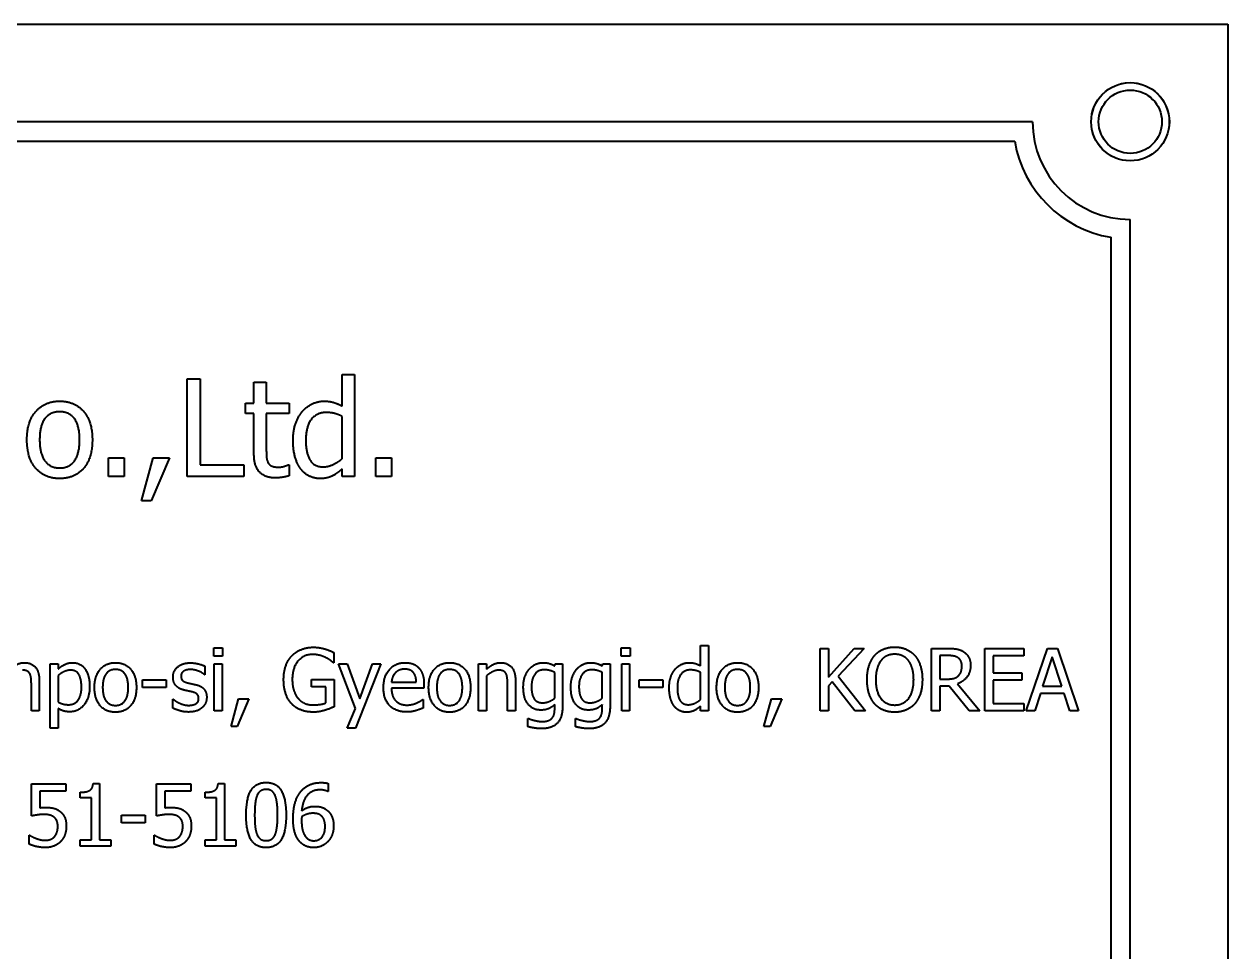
# Model space of a CAD drawing. Header units: inches. Extents: x 0 to 4752, y 0 to 3360.
# Drawn here: x 3042.1 to 3103.7, y 1254.4 to 1301.9 of the extents above; entities that cross this region are included whole.
import ezdxf

# ---------------------------------------------------------------- set-up
doc = ezdxf.new("R2010")
doc.units = ezdxf.units.IN
doc.header["$MEASUREMENT"] = 0
doc.layers.add('POWER SUPPLY CASE OUTLINE$0$가시적인 것(ISO)', color=3, linetype='Continuous', lineweight=40)
doc.layers.add('POWER SUPPLY CASE OUTLINE$0$가시적인 좁은 것(ISO)', color=3, linetype='Continuous', lineweight=35)

msp = doc.modelspace()

# ---------------------------------------------------------------- linework, layer by layer
at = {"layer": 'POWER SUPPLY CASE OUTLINE$0$가시적인 것(ISO)'}
for p, q in [((2953.709, 1301.882), (3103.709, 1301.882)), ((3103.709, 1301.882), (3103.709, 1206.882)), ((3093.709, 1296.882), (2963.709, 1296.882)), ((2964.625, 1295.882), (3092.793, 1295.882)), ((3098.709, 1216.882), (3098.709, 1291.882)), ((3097.709, 1290.966), (3097.709, 1217.798)), ((3058.359, 1282.323), (3058.359, 1283.943)), ((3058.359, 1283.943), (3058.991, 1283.943)), ((3058.991, 1283.943), (3058.991, 1278.721)), ((3050.433, 1278.721), (3050.433, 1283.721)), ((3050.433, 1283.721), (3051.098, 1283.721)), ((3051.098, 1283.721), (3051.098, 1279.312)), ((3053.845, 1282.473), (3053.845, 1283.55)), ((3053.845, 1283.55), (3054.477, 1283.55)), ((3054.477, 1283.55), (3054.477, 1282.473)), ((3053.419, 1281.95), (3053.419, 1282.473)), ((3053.419, 1282.473), (3053.845, 1282.473)), ((3054.477, 1282.473), (3055.64, 1282.473)), ((3055.64, 1282.473), (3055.64, 1281.95)), ((3053.845, 1281.95), (3053.419, 1281.95)), ((3053.845, 1279.871), (3053.845, 1281.95)), ((3055.64, 1281.95), (3054.477, 1281.95)), ((3054.477, 1281.95), (3054.477, 1280.163)), ((3058.359, 1279.632), (3058.359, 1281.8)), ((3046.398, 1278.721), (3046.398, 1279.677)), ((3046.398, 1279.677), (3047.2, 1279.677)), ((3047.2, 1279.677), (3047.2, 1278.721)), ((3048.091, 1277.477), (3048.683, 1279.677)), ((3049.522, 1279.677), (3048.582, 1277.477)), ((3048.683, 1279.677), (3049.522, 1279.677)), ((3060.085, 1278.721), (3060.085, 1279.677)), ((3060.085, 1279.677), (3060.887, 1279.677)), ((3060.887, 1279.677), (3060.887, 1278.721)), ((3051.098, 1279.312), (3053.33, 1279.312)), ((3053.33, 1279.312), (3053.33, 1278.721)), ((3055.603, 1279.32), (3055.64, 1279.32)), ((3055.64, 1279.32), (3055.64, 1278.753)), ((3058.359, 1278.721), (3058.359, 1279.101)), ((3047.2, 1278.721), (3046.398, 1278.721)), ((3053.33, 1278.721), (3050.433, 1278.721)), ((3058.991, 1278.721), (3058.359, 1278.721)), ((3060.887, 1278.721), (3060.085, 1278.721)), ((3048.582, 1277.477), (3048.091, 1277.477)), ((3051.782, 1269.522), (3051.782, 1269.942)), ((3051.782, 1269.942), (3052.241, 1269.942)), ((3052.241, 1269.942), (3052.241, 1269.522)), ((3057.936, 1269.704), (3057.936, 1269.19)), ((3072.647, 1269.522), (3072.647, 1269.942)), ((3072.647, 1269.942), (3073.106, 1269.942)), ((3073.106, 1269.942), (3073.106, 1269.522)), ((3076.711, 1269.027), (3076.711, 1270.064)), ((3076.711, 1270.064), (3077.115, 1270.064)), ((3077.115, 1270.064), (3077.115, 1266.721)), ((3082.828, 1266.721), (3082.828, 1269.921)), ((3082.828, 1269.921), (3083.253, 1269.921)), ((3083.253, 1269.921), (3083.253, 1268.451)), ((3083.253, 1268.451), (3084.566, 1269.921)), ((3085.084, 1269.921), (3083.759, 1268.493)), ((3084.566, 1269.921), (3085.084, 1269.921)), ((3088.531, 1266.721), (3088.531, 1269.921)), ((3088.531, 1269.921), (3089.355, 1269.921)), ((3091.261, 1266.721), (3091.261, 1269.921)), ((3091.261, 1269.921), (3093.263, 1269.921)), ((3093.263, 1269.921), (3093.263, 1269.543)), ((3093.385, 1266.721), (3094.464, 1269.921)), ((3094.464, 1269.921), (3094.988, 1269.921)), ((3094.988, 1269.921), (3096.066, 1266.721)), ((3043.419, 1269.123), (3043.824, 1269.123)), ((3043.419, 1265.837), (3043.419, 1269.123)), ((3043.824, 1269.123), (3043.824, 1268.871)), ((3052.241, 1269.522), (3051.782, 1269.522)), ((3051.808, 1266.721), (3051.808, 1269.123)), ((3051.808, 1269.123), (3052.213, 1269.123)), ((3052.213, 1269.123), (3052.213, 1266.721)), ((3057.936, 1269.19), (3057.9, 1269.19)), ((3059.043, 1266.838), (3058.172, 1269.123)), ((3058.172, 1269.123), (3058.608, 1269.123)), ((3058.608, 1269.123), (3059.264, 1267.344)), ((3060.337, 1269.123), (3059.046, 1265.837)), ((3059.264, 1267.344), (3059.917, 1269.123)), ((3059.917, 1269.123), (3060.337, 1269.123)), ((3065.347, 1269.123), (3065.752, 1269.123)), ((3065.347, 1266.721), (3065.347, 1269.123)), ((3065.752, 1269.123), (3065.752, 1268.856)), ((3069.242, 1269.022), (3069.266, 1269.123)), ((3069.266, 1269.123), (3069.647, 1269.123)), ((3069.647, 1269.123), (3069.647, 1266.996)), ((3071.675, 1269.022), (3071.698, 1269.123)), ((3071.698, 1269.123), (3072.079, 1269.123)), ((3072.079, 1269.123), (3072.079, 1266.996)), ((3073.106, 1269.522), (3072.647, 1269.522)), ((3072.673, 1266.721), (3072.673, 1269.123)), ((3072.673, 1269.123), (3073.078, 1269.123)), ((3073.078, 1269.123), (3073.078, 1266.721)), ((3088.956, 1269.553), (3088.956, 1268.35)), ((3089.378, 1269.553), (3088.956, 1269.553)), ((3093.263, 1269.543), (3091.686, 1269.543)), ((3091.686, 1269.543), (3091.686, 1268.666)), ((3094.715, 1269.486), (3094.223, 1267.979)), ((3095.211, 1267.979), (3094.715, 1269.486)), ((3043.824, 1268.534), (3043.824, 1267.17)), ((3051.336, 1268.573), (3051.316, 1268.573)), ((3051.336, 1269.006), (3051.336, 1268.573)), ((3065.752, 1268.516), (3065.752, 1266.721)), ((3069.242, 1267.372), (3069.242, 1268.692)), ((3071.675, 1267.372), (3071.675, 1268.692)), ((3076.711, 1267.305), (3076.711, 1268.692)), ((3083.759, 1268.493), (3085.162, 1266.721)), ((3091.686, 1268.666), (3093.157, 1268.666)), ((3093.157, 1268.666), (3093.157, 1268.288)), ((3042.447, 1266.721), (3042.447, 1268.091)), ((3042.851, 1268.28), (3042.851, 1266.721)), ((3048.142, 1267.927), (3048.142, 1268.316)), ((3048.142, 1268.316), (3049.353, 1268.316)), ((3049.353, 1267.927), (3048.142, 1267.927)), ((3049.353, 1268.316), (3049.353, 1267.927)), ((3056.787, 1267.958), (3056.787, 1268.332)), ((3056.787, 1268.332), (3057.949, 1268.332)), ((3057.529, 1267.958), (3056.787, 1267.958)), ((3057.529, 1267.131), (3057.529, 1267.958)), ((3057.949, 1268.332), (3057.949, 1266.934)), ((3060.887, 1268.189), (3062.155, 1268.189)), ((3062.549, 1267.881), (3060.887, 1267.881)), ((3062.549, 1268.101), (3062.549, 1267.881)), ((3066.828, 1266.721), (3066.828, 1268.091)), ((3067.233, 1268.28), (3067.233, 1266.721)), ((3073.573, 1267.927), (3073.573, 1268.316)), ((3073.573, 1268.316), (3074.784, 1268.316)), ((3074.784, 1267.927), (3073.573, 1267.927)), ((3074.784, 1268.316), (3074.784, 1267.927)), ((3083.44, 1268.21), (3083.253, 1268)), ((3083.253, 1268), (3083.253, 1266.721)), ((3084.61, 1266.721), (3083.44, 1268.21)), ((3088.956, 1268.35), (3089.329, 1268.35)), ((3089.443, 1267.995), (3088.956, 1267.995)), ((3088.956, 1267.995), (3088.956, 1266.721)), ((3090.455, 1266.721), (3089.443, 1267.995)), ((3089.869, 1268.114), (3091.007, 1266.721)), ((3091.686, 1268.288), (3091.686, 1267.1)), ((3093.157, 1268.288), (3091.686, 1268.288)), ((3094.223, 1267.979), (3095.211, 1267.979)), ((3049.69, 1266.867), (3049.69, 1267.321)), ((3049.69, 1267.321), (3049.71, 1267.321)), ((3052.672, 1265.925), (3053.05, 1267.333)), ((3053.587, 1267.333), (3052.986, 1265.925)), ((3053.05, 1267.333), (3053.587, 1267.333)), ((3062.482, 1267.31), (3062.505, 1267.31)), ((3062.505, 1267.31), (3062.505, 1266.869)), ((3079.955, 1265.925), (3080.333, 1267.333)), ((3080.87, 1267.333), (3080.269, 1265.925)), ((3080.333, 1267.333), (3080.87, 1267.333)), ((3094.106, 1267.616), (3093.815, 1266.721)), ((3095.327, 1267.616), (3094.106, 1267.616)), ((3095.618, 1266.721), (3095.327, 1267.616)), ((3042.851, 1266.721), (3042.447, 1266.721)), ((3043.824, 1266.843), (3043.824, 1265.837)), ((3052.213, 1266.721), (3051.808, 1266.721)), ((3058.613, 1265.837), (3059.043, 1266.838)), ((3065.752, 1266.721), (3065.347, 1266.721)), ((3067.233, 1266.721), (3066.828, 1266.721)), ((3069.242, 1266.83), (3069.242, 1267.04)), ((3071.675, 1266.83), (3071.675, 1267.04)), ((3073.078, 1266.721), (3072.673, 1266.721)), ((3076.711, 1266.721), (3076.711, 1266.965)), ((3077.115, 1266.721), (3076.711, 1266.721)), ((3083.253, 1266.721), (3082.828, 1266.721)), ((3085.162, 1266.721), (3084.61, 1266.721)), ((3088.956, 1266.721), (3088.531, 1266.721)), ((3091.007, 1266.721), (3090.455, 1266.721)), ((3093.263, 1266.721), (3091.261, 1266.721)), ((3091.686, 1267.1), (3093.263, 1267.1)), ((3093.263, 1267.1), (3093.263, 1266.721)), ((3093.815, 1266.721), (3093.385, 1266.721)), ((3096.066, 1266.721), (3095.618, 1266.721)), ((3067.865, 1265.918), (3067.865, 1266.338)), ((3067.865, 1266.338), (3067.886, 1266.338)), ((3070.298, 1265.918), (3070.298, 1266.338)), ((3070.298, 1266.338), (3070.319, 1266.338)), ((3043.824, 1265.837), (3043.419, 1265.837)), ((3052.986, 1265.925), (3052.672, 1265.925)), ((3059.046, 1265.837), (3058.613, 1265.837)), ((3080.269, 1265.925), (3079.955, 1265.925)), ((3042.462, 1261.342), (3042.462, 1262.992)), ((3042.462, 1262.992), (3044.218, 1262.992)), ((3044.218, 1262.992), (3044.218, 1262.615)), ((3045.611, 1263.002), (3045.943, 1263.002)), ((3045.943, 1263.002), (3045.943, 1260.118)), ((3048.862, 1261.342), (3048.862, 1262.992)), ((3048.862, 1262.992), (3050.618, 1262.992)), ((3050.618, 1262.992), (3050.618, 1262.615)), ((3052.011, 1263.002), (3052.343, 1263.002)), ((3052.343, 1263.002), (3052.343, 1260.118)), ((3057.646, 1263.007), (3057.646, 1262.595)), ((3044.218, 1262.615), (3042.875, 1262.615)), ((3042.875, 1262.615), (3042.875, 1261.762)), ((3044.949, 1262.263), (3044.949, 1262.556)), ((3045.53, 1262.263), (3044.949, 1262.263)), ((3045.53, 1260.118), (3045.53, 1262.263)), ((3050.618, 1262.615), (3049.275, 1262.615)), ((3049.275, 1262.615), (3049.275, 1261.762)), ((3051.349, 1262.263), (3051.349, 1262.556)), ((3051.93, 1262.263), (3051.349, 1262.263)), ((3051.93, 1260.118), (3051.93, 1262.263)), ((3057.646, 1262.595), (3057.627, 1262.595)), ((3047.06, 1260.997), (3047.06, 1261.386)), ((3047.06, 1261.386), (3048.271, 1261.386)), ((3048.271, 1261.386), (3048.271, 1260.997)), ((3048.271, 1260.997), (3047.06, 1260.997)), ((3042.33, 1259.906), (3042.33, 1260.359)), ((3042.33, 1260.359), (3042.361, 1260.359)), ((3044.949, 1259.792), (3044.949, 1260.118)), ((3044.949, 1260.118), (3045.53, 1260.118)), ((3045.943, 1260.118), (3046.51, 1260.118)), ((3046.51, 1260.118), (3046.51, 1259.792)), ((3048.73, 1259.906), (3048.73, 1260.359)), ((3048.73, 1260.359), (3048.761, 1260.359)), ((3051.349, 1259.792), (3051.349, 1260.118)), ((3051.349, 1260.118), (3051.93, 1260.118)), ((3052.343, 1260.118), (3052.91, 1260.118)), ((3052.91, 1260.118), (3052.91, 1259.792)), ((3046.51, 1259.792), (3044.949, 1259.792)), ((3052.91, 1259.792), (3051.349, 1259.792))]:
    msp.add_line(p, q, dxfattribs=at)
for radius in [2.002, 1.621]:
    msp.add_circle((3098.709, 1296.882), radius, dxfattribs=at)
for radius, start, end in [(5, 180, 270), (6, 189.59407, 260.40593)]:
    msp.add_arc((3098.709, 1296.882), radius, start, end, dxfattribs=at)
for points in [[(3042.22, 1280.597), (3042.22, 1281.537), (3043.144, 1282.578), (3043.898, 1282.578)], [(3043.898, 1282.035), (3043.407, 1282.035), (3042.872, 1281.326), (3042.872, 1280.597)], [(3043.898, 1282.578), (3044.659, 1282.578), (3045.571, 1281.541), (3045.571, 1280.597)], [(3044.919, 1280.597), (3044.919, 1281.326), (3044.388, 1282.035), (3043.898, 1282.035)], [(3055.847, 1280.568), (3055.847, 1281.063), (3056.102, 1281.784), (3056.325, 1282.055)], [(3056.325, 1282.055), (3056.531, 1282.298), (3057.111, 1282.578), (3057.431, 1282.578)], [(3057.536, 1281.998), (3057.05, 1281.998), (3056.499, 1281.269), (3056.499, 1280.58)], [(3057.431, 1282.578), (3057.71, 1282.578), (3058.128, 1282.452), (3058.359, 1282.323)], [(3058.359, 1281.8), (3058.124, 1281.913), (3057.751, 1281.998), (3057.536, 1281.998)], [(3043.898, 1278.615), (3043.116, 1278.615), (3042.22, 1279.681), (3042.22, 1280.597)], [(3042.872, 1280.597), (3042.872, 1279.887), (3043.407, 1279.158), (3043.898, 1279.158)], [(3045.571, 1280.597), (3045.571, 1279.648), (3044.659, 1278.615), (3043.898, 1278.615)], [(3043.898, 1279.158), (3044.384, 1279.158), (3044.919, 1279.875), (3044.919, 1280.597)], [(3054.477, 1280.163), (3054.477, 1279.879), (3054.497, 1279.567), (3054.566, 1279.434)], [(3056.231, 1279.118), (3056.049, 1279.365), (3055.847, 1280.094), (3055.847, 1280.568)], [(3056.499, 1280.58), (3056.499, 1279.916), (3056.92, 1279.215), (3057.386, 1279.215)], [(3054.939, 1278.648), (3054.424, 1278.648), (3053.845, 1279.235), (3053.845, 1279.871)], [(3057.386, 1279.215), (3057.633, 1279.215), (3058.136, 1279.442), (3058.359, 1279.632)], [(3054.566, 1279.434), (3054.623, 1279.316), (3054.878, 1279.199), (3055.097, 1279.199)], [(3055.097, 1279.199), (3055.251, 1279.199), (3055.539, 1279.292), (3055.603, 1279.32)], [(3057.24, 1278.615), (3056.932, 1278.615), (3056.414, 1278.87), (3056.231, 1279.118)], [(3058.359, 1279.101), (3058.213, 1278.98), (3057.998, 1278.818), (3057.852, 1278.749)], [(3055.64, 1278.753), (3055.462, 1278.704), (3055.097, 1278.648), (3054.939, 1278.648)], [(3057.852, 1278.749), (3057.718, 1278.684), (3057.431, 1278.615), (3057.24, 1278.615)], [(3055.784, 1269.54), (3055.978, 1269.75), (3056.549, 1269.979), (3056.888, 1269.979)], [(3056.888, 1269.979), (3057.052, 1269.979), (3057.347, 1269.932), (3057.482, 1269.89)], [(3057.482, 1269.89), (3057.591, 1269.859), (3057.856, 1269.745), (3057.936, 1269.704)], [(3085.618, 1269.556), (3085.805, 1269.768), (3086.326, 1269.989), (3086.648, 1269.989)], [(3086.648, 1269.989), (3086.975, 1269.989), (3087.498, 1269.761), (3087.68, 1269.556)], [(3089.355, 1269.921), (3089.63, 1269.921), (3090.001, 1269.862), (3090.169, 1269.753)], [(3090.169, 1269.753), (3090.338, 1269.644), (3090.532, 1269.304), (3090.532, 1269.053)], [(3041.371, 1268.856), (3041.552, 1269.019), (3041.902, 1269.19), (3042.099, 1269.19)], [(3042.099, 1269.19), (3042.452, 1269.19), (3042.851, 1268.723), (3042.851, 1268.28)], [(3043.824, 1268.871), (3043.974, 1269.009), (3044.343, 1269.19), (3044.558, 1269.19)], [(3044.558, 1269.19), (3044.97, 1269.19), (3045.432, 1268.537), (3045.432, 1267.987)], [(3045.681, 1267.922), (3045.681, 1268.524), (3046.272, 1269.19), (3046.754, 1269.19)], [(3046.754, 1269.19), (3047.242, 1269.19), (3047.825, 1268.526), (3047.825, 1267.922)], [(3049.7, 1268.446), (3049.7, 1268.773), (3050.19, 1269.18), (3050.595, 1269.18)], [(3050.595, 1269.18), (3050.794, 1269.18), (3051.199, 1269.081), (3051.336, 1269.006)], [(3055.364, 1268.324), (3055.364, 1268.71), (3055.581, 1269.322), (3055.784, 1269.54)], [(3056.839, 1269.61), (3056.378, 1269.61), (3055.807, 1268.915), (3055.807, 1268.337)], [(3057.495, 1269.46), (3057.366, 1269.525), (3057.031, 1269.61), (3056.839, 1269.61)], [(3057.9, 1269.19), (3057.819, 1269.26), (3057.651, 1269.387), (3057.495, 1269.46)], [(3060.477, 1267.909), (3060.477, 1268.495), (3061.092, 1269.19), (3061.587, 1269.19)], [(3061.587, 1269.19), (3061.81, 1269.19), (3062.155, 1269.061), (3062.282, 1268.923)], [(3062.788, 1267.922), (3062.788, 1268.524), (3063.379, 1269.19), (3063.861, 1269.19)], [(3063.861, 1269.19), (3064.349, 1269.19), (3064.932, 1268.526), (3064.932, 1267.922)], [(3065.752, 1268.856), (3065.933, 1269.019), (3066.284, 1269.19), (3066.481, 1269.19)], [(3066.481, 1269.19), (3066.833, 1269.19), (3067.233, 1268.723), (3067.233, 1268.28)], [(3067.943, 1268.869), (3068.078, 1269.022), (3068.449, 1269.19), (3068.646, 1269.19)], [(3068.646, 1269.19), (3068.833, 1269.19), (3069.105, 1269.102), (3069.242, 1269.022)], [(3070.376, 1268.869), (3070.51, 1269.022), (3070.881, 1269.19), (3071.078, 1269.19)], [(3071.078, 1269.19), (3071.265, 1269.19), (3071.537, 1269.102), (3071.675, 1269.022)], [(3075.409, 1268.856), (3075.541, 1269.011), (3075.912, 1269.19), (3076.117, 1269.19)], [(3076.117, 1269.19), (3076.296, 1269.19), (3076.563, 1269.11), (3076.711, 1269.027)], [(3077.53, 1267.922), (3077.53, 1268.524), (3078.121, 1269.19), (3078.604, 1269.19)], [(3078.604, 1269.19), (3079.091, 1269.19), (3079.675, 1268.526), (3079.675, 1267.922)], [(3085.235, 1268.321), (3085.235, 1268.723), (3085.434, 1269.335), (3085.618, 1269.556)], [(3085.94, 1269.289), (3085.813, 1269.125), (3085.678, 1268.633), (3085.678, 1268.321)], [(3086.65, 1269.621), (3086.42, 1269.621), (3086.072, 1269.46), (3085.94, 1269.289)], [(3087.358, 1269.289), (3087.231, 1269.455), (3086.873, 1269.621), (3086.65, 1269.621)], [(3087.62, 1268.321), (3087.62, 1268.638), (3087.483, 1269.128), (3087.358, 1269.289)], [(3087.68, 1269.556), (3087.861, 1269.343), (3088.064, 1268.721), (3088.064, 1268.321)], [(3089.887, 1269.444), (3089.796, 1269.504), (3089.555, 1269.553), (3089.378, 1269.553)], [(3090.532, 1269.053), (3090.532, 1268.703), (3090.175, 1268.228), (3089.869, 1268.114)], [(3090.089, 1269.019), (3090.089, 1269.159), (3089.99, 1269.374), (3089.887, 1269.444)], [(3042.369, 1268.627), (3042.32, 1268.718), (3042.143, 1268.806), (3041.993, 1268.806)], [(3042.447, 1268.091), (3042.447, 1268.257), (3042.416, 1268.542), (3042.369, 1268.627)], [(3044.459, 1268.806), (3044.288, 1268.806), (3043.966, 1268.653), (3043.824, 1268.534)], [(3045.014, 1267.94), (3045.014, 1268.353), (3044.752, 1268.806), (3044.459, 1268.806)], [(3046.754, 1268.843), (3046.44, 1268.843), (3046.098, 1268.389), (3046.098, 1267.922)], [(3047.408, 1267.922), (3047.408, 1268.389), (3047.068, 1268.843), (3046.754, 1268.843)], [(3050.224, 1267.798), (3049.949, 1267.878), (3049.7, 1268.21), (3049.7, 1268.446)], [(3050.587, 1268.84), (3050.387, 1268.84), (3050.112, 1268.672), (3050.112, 1268.503)], [(3050.112, 1268.503), (3050.112, 1268.35), (3050.276, 1268.202), (3050.457, 1268.156)], [(3051.316, 1268.573), (3051.16, 1268.698), (3050.781, 1268.84), (3050.587, 1268.84)], [(3061.084, 1268.669), (3060.993, 1268.573), (3060.9, 1268.342), (3060.887, 1268.189)], [(3061.564, 1268.858), (3061.403, 1268.858), (3061.178, 1268.762), (3061.084, 1268.669)], [(3062.018, 1268.672), (3061.948, 1268.762), (3061.727, 1268.858), (3061.564, 1268.858)], [(3062.155, 1268.189), (3062.15, 1268.353), (3062.083, 1268.591), (3062.018, 1268.672)], [(3062.282, 1268.923), (3062.412, 1268.786), (3062.549, 1268.389), (3062.549, 1268.101)], [(3063.861, 1268.843), (3063.548, 1268.843), (3063.205, 1268.389), (3063.205, 1267.922)], [(3064.515, 1267.922), (3064.515, 1268.389), (3064.175, 1268.843), (3063.861, 1268.843)], [(3066.374, 1268.806), (3066.224, 1268.806), (3065.905, 1268.646), (3065.752, 1268.516)], [(3066.75, 1268.627), (3066.701, 1268.718), (3066.525, 1268.806), (3066.374, 1268.806)], [(3066.828, 1268.091), (3066.828, 1268.257), (3066.797, 1268.542), (3066.75, 1268.627)], [(3067.635, 1267.945), (3067.635, 1268.244), (3067.803, 1268.705), (3067.943, 1268.869)], [(3068.711, 1268.827), (3068.405, 1268.827), (3068.052, 1268.376), (3068.052, 1267.953)], [(3069.242, 1268.692), (3069.092, 1268.765), (3068.838, 1268.827), (3068.711, 1268.827)], [(3070.067, 1267.945), (3070.067, 1268.244), (3070.236, 1268.705), (3070.376, 1268.869)], [(3071.143, 1268.827), (3070.837, 1268.827), (3070.484, 1268.376), (3070.484, 1267.953)], [(3071.675, 1268.692), (3071.524, 1268.765), (3071.27, 1268.827), (3071.143, 1268.827)], [(3075.103, 1267.904), (3075.103, 1268.22), (3075.266, 1268.682), (3075.409, 1268.856)], [(3076.184, 1268.819), (3075.873, 1268.819), (3075.52, 1268.353), (3075.52, 1267.912)], [(3076.711, 1268.692), (3076.56, 1268.765), (3076.322, 1268.819), (3076.184, 1268.819)], [(3078.604, 1268.843), (3078.29, 1268.843), (3077.948, 1268.389), (3077.948, 1267.922)], [(3079.257, 1267.922), (3079.257, 1268.389), (3078.918, 1268.843), (3078.604, 1268.843)], [(3089.329, 1268.35), (3089.513, 1268.35), (3089.806, 1268.415), (3089.907, 1268.516)], [(3089.907, 1268.516), (3090.001, 1268.604), (3090.089, 1268.853), (3090.089, 1269.019)], [(3044.353, 1267.038), (3044.667, 1267.038), (3045.014, 1267.499), (3045.014, 1267.94)], [(3045.432, 1267.987), (3045.432, 1267.385), (3044.859, 1266.675), (3044.42, 1266.675)], [(3046.754, 1266.654), (3046.254, 1266.654), (3045.681, 1267.336), (3045.681, 1267.922)], [(3046.098, 1267.922), (3046.098, 1267.468), (3046.44, 1267.002), (3046.754, 1267.002)], [(3047.825, 1267.922), (3047.825, 1267.315), (3047.242, 1266.654), (3046.754, 1266.654)], [(3046.754, 1267.002), (3047.065, 1267.002), (3047.408, 1267.461), (3047.408, 1267.922)], [(3050.457, 1268.156), (3050.545, 1268.132), (3050.768, 1268.086), (3050.89, 1268.057)], [(3050.89, 1268.057), (3051.155, 1267.99), (3051.425, 1267.681), (3051.425, 1267.414)], [(3055.781, 1267.077), (3055.579, 1267.289), (3055.364, 1267.917), (3055.364, 1268.324)], [(3055.807, 1268.337), (3055.807, 1268.015), (3055.957, 1267.533), (3056.1, 1267.367)], [(3061.686, 1266.667), (3061.11, 1266.667), (3060.477, 1267.313), (3060.477, 1267.909)], [(3060.887, 1267.881), (3060.887, 1267.463), (3061.307, 1267.02), (3061.681, 1267.02)], [(3063.861, 1266.654), (3063.361, 1266.654), (3062.788, 1267.336), (3062.788, 1267.922)], [(3063.205, 1267.922), (3063.205, 1267.468), (3063.548, 1267.002), (3063.861, 1267.002)], [(3064.932, 1267.922), (3064.932, 1267.315), (3064.349, 1266.654), (3063.861, 1266.654)], [(3063.861, 1267.002), (3064.173, 1267.002), (3064.515, 1267.461), (3064.515, 1267.922)], [(3068.529, 1266.763), (3068.119, 1266.763), (3067.635, 1267.372), (3067.635, 1267.945)], [(3068.052, 1267.953), (3068.052, 1267.554), (3068.319, 1267.136), (3068.62, 1267.136)], [(3070.962, 1266.763), (3070.552, 1266.763), (3070.067, 1267.372), (3070.067, 1267.945)], [(3070.484, 1267.953), (3070.484, 1267.554), (3070.752, 1267.136), (3071.052, 1267.136)], [(3075.349, 1266.976), (3075.233, 1267.134), (3075.103, 1267.601), (3075.103, 1267.904)], [(3075.52, 1267.912), (3075.52, 1267.486), (3075.79, 1267.038), (3076.088, 1267.038)], [(3078.604, 1266.654), (3078.103, 1266.654), (3077.53, 1267.336), (3077.53, 1267.922)], [(3077.948, 1267.922), (3077.948, 1267.468), (3078.29, 1267.002), (3078.604, 1267.002)], [(3079.675, 1267.922), (3079.675, 1267.315), (3079.091, 1266.654), (3078.604, 1266.654)], [(3078.604, 1267.002), (3078.915, 1267.002), (3079.257, 1267.461), (3079.257, 1267.922)], [(3085.616, 1267.09), (3085.432, 1267.302), (3085.235, 1267.927), (3085.235, 1268.321)], [(3085.678, 1268.321), (3085.678, 1267.691), (3086.207, 1267.022), (3086.65, 1267.022)], [(3086.65, 1267.022), (3087.094, 1267.022), (3087.62, 1267.691), (3087.62, 1268.321)], [(3088.064, 1268.321), (3088.064, 1267.933), (3087.867, 1267.302), (3087.68, 1267.09)], [(3049.71, 1267.321), (3049.762, 1267.279), (3049.902, 1267.18), (3050.019, 1267.126)], [(3050.657, 1267.699), (3050.579, 1267.717), (3050.33, 1267.769), (3050.224, 1267.798)], [(3051.012, 1267.359), (3051.012, 1267.502), (3050.857, 1267.65), (3050.657, 1267.699)], [(3050.87, 1267.085), (3050.945, 1267.134), (3051.012, 1267.245), (3051.012, 1267.359)], [(3051.425, 1267.414), (3051.425, 1267.258), (3051.303, 1266.983), (3051.183, 1266.882)], [(3056.1, 1267.367), (3056.237, 1267.201), (3056.626, 1267.027), (3056.87, 1267.027)], [(3062.173, 1267.126), (3062.282, 1267.178), (3062.433, 1267.269), (3062.482, 1267.31)], [(3068.62, 1267.136), (3068.778, 1267.136), (3069.11, 1267.261), (3069.242, 1267.372)], [(3071.052, 1267.136), (3071.211, 1267.136), (3071.543, 1267.261), (3071.675, 1267.372)], [(3076.088, 1267.038), (3076.247, 1267.038), (3076.568, 1267.183), (3076.711, 1267.305)], [(3043.824, 1267.17), (3043.982, 1267.095), (3044.208, 1267.038), (3044.353, 1267.038)], [(3044.42, 1266.675), (3044.241, 1266.675), (3043.966, 1266.758), (3043.824, 1266.843)], [(3050.486, 1266.664), (3050.245, 1266.664), (3049.827, 1266.794), (3049.69, 1266.867)], [(3050.019, 1267.126), (3050.12, 1267.077), (3050.369, 1267.004), (3050.501, 1267.004)], [(3051.183, 1266.882), (3051.056, 1266.776), (3050.732, 1266.664), (3050.486, 1266.664)], [(3050.501, 1267.004), (3050.597, 1267.004), (3050.818, 1267.048), (3050.87, 1267.085)], [(3056.886, 1266.659), (3056.546, 1266.659), (3055.983, 1266.867), (3055.781, 1267.077)], [(3056.87, 1267.027), (3057.049, 1267.027), (3057.407, 1267.079), (3057.529, 1267.131)], [(3057.477, 1266.753), (3057.319, 1266.706), (3057.065, 1266.659), (3056.886, 1266.659)], [(3057.949, 1266.934), (3057.869, 1266.898), (3057.594, 1266.786), (3057.477, 1266.753)], [(3061.681, 1267.02), (3061.813, 1267.02), (3062.07, 1267.079), (3062.173, 1267.126)], [(3062.14, 1266.734), (3062.023, 1266.701), (3061.831, 1266.667), (3061.686, 1266.667)], [(3062.505, 1266.869), (3062.435, 1266.841), (3062.223, 1266.758), (3062.14, 1266.734)], [(3069.242, 1267.04), (3069.079, 1266.898), (3068.765, 1266.763), (3068.529, 1266.763)], [(3069.647, 1266.996), (3069.647, 1266.384), (3069.115, 1265.814), (3068.568, 1265.814)], [(3069.118, 1266.364), (3069.188, 1266.452), (3069.242, 1266.683), (3069.242, 1266.83)], [(3071.675, 1267.04), (3071.511, 1266.898), (3071.198, 1266.763), (3070.962, 1266.763)], [(3072.079, 1266.996), (3072.079, 1266.384), (3071.548, 1265.814), (3071.001, 1265.814)], [(3071.55, 1266.364), (3071.62, 1266.452), (3071.675, 1266.683), (3071.675, 1266.83)], [(3075.995, 1266.654), (3075.798, 1266.654), (3075.466, 1266.817), (3075.349, 1266.976)], [(3076.387, 1266.74), (3076.301, 1266.698), (3076.117, 1266.654), (3075.995, 1266.654)], [(3076.711, 1266.965), (3076.617, 1266.887), (3076.48, 1266.784), (3076.387, 1266.74)], [(3086.648, 1266.654), (3086.324, 1266.654), (3085.805, 1266.874), (3085.616, 1267.09)], [(3087.68, 1267.09), (3087.483, 1266.867), (3086.962, 1266.654), (3086.648, 1266.654)], [(3067.886, 1266.338), (3067.928, 1266.32), (3068.086, 1266.262), (3068.187, 1266.239)], [(3068.187, 1266.239), (3068.298, 1266.211), (3068.488, 1266.177), (3068.599, 1266.177)], [(3068.599, 1266.177), (3068.786, 1266.177), (3069.045, 1266.275), (3069.118, 1266.364)], [(3070.319, 1266.338), (3070.36, 1266.32), (3070.518, 1266.262), (3070.619, 1266.239)], [(3070.619, 1266.239), (3070.731, 1266.211), (3070.92, 1266.177), (3071.032, 1266.177)], [(3071.032, 1266.177), (3071.218, 1266.177), (3071.478, 1266.275), (3071.55, 1266.364)], [(3068.568, 1265.814), (3068.392, 1265.814), (3068.024, 1265.871), (3067.865, 1265.918)], [(3071.001, 1265.814), (3070.824, 1265.814), (3070.456, 1265.871), (3070.298, 1265.918)], [(3044.949, 1262.556), (3045.279, 1262.556), (3045.59, 1262.743), (3045.611, 1263.002)], [(3051.349, 1262.556), (3051.679, 1262.556), (3051.99, 1262.743), (3052.011, 1263.002)], [(3053.445, 1261.389), (3053.445, 1262.255), (3053.945, 1263.056), (3054.469, 1263.056)], [(3054.469, 1263.056), (3054.995, 1263.056), (3055.491, 1262.227), (3055.491, 1261.392)], [(3056.199, 1262.535), (3056.372, 1262.779), (3056.922, 1263.051), (3057.283, 1263.051)], [(3057.283, 1263.051), (3057.389, 1263.051), (3057.576, 1263.03), (3057.646, 1263.007)], [(3053.992, 1262.364), (3053.927, 1262.201), (3053.88, 1261.703), (3053.88, 1261.389)], [(3054.469, 1262.701), (3054.29, 1262.701), (3054.059, 1262.533), (3053.992, 1262.364)], [(3054.938, 1262.369), (3054.873, 1262.533), (3054.648, 1262.701), (3054.469, 1262.701)], [(3055.055, 1261.392), (3055.055, 1261.721), (3055.003, 1262.206), (3054.938, 1262.369)], [(3055.849, 1261.197), (3055.849, 1261.615), (3056.02, 1262.286), (3056.199, 1262.535)], [(3057.225, 1262.68), (3056.826, 1262.68), (3056.336, 1262.141), (3056.289, 1261.612)], [(3057.627, 1262.595), (3057.568, 1262.626), (3057.35, 1262.68), (3057.225, 1262.68)], [(3042.875, 1261.762), (3042.953, 1261.773), (3043.103, 1261.78), (3043.165, 1261.78)], [(3043.165, 1261.78), (3043.412, 1261.78), (3043.751, 1261.7), (3043.907, 1261.581)], [(3049.275, 1261.762), (3049.353, 1261.773), (3049.503, 1261.78), (3049.565, 1261.78)], [(3049.565, 1261.78), (3049.812, 1261.78), (3050.151, 1261.7), (3050.307, 1261.581)], [(3056.289, 1261.612), (3056.442, 1261.718), (3056.764, 1261.835), (3056.956, 1261.835)], [(3056.956, 1261.835), (3057.143, 1261.835), (3057.423, 1261.76), (3057.576, 1261.646)], [(3057.576, 1261.646), (3057.752, 1261.513), (3057.923, 1261.104), (3057.923, 1260.829)], [(3043.095, 1261.42), (3042.919, 1261.42), (3042.569, 1261.366), (3042.462, 1261.342)], [(3043.619, 1261.272), (3043.528, 1261.353), (3043.259, 1261.42), (3043.095, 1261.42)], [(3043.801, 1260.811), (3043.801, 1260.982), (3043.707, 1261.2), (3043.619, 1261.272)], [(3043.907, 1261.581), (3044.065, 1261.462), (3044.236, 1261.098), (3044.236, 1260.808)], [(3049.495, 1261.42), (3049.319, 1261.42), (3048.969, 1261.366), (3048.862, 1261.342)], [(3050.019, 1261.272), (3049.928, 1261.353), (3049.659, 1261.42), (3049.495, 1261.42)], [(3050.201, 1260.811), (3050.201, 1260.982), (3050.107, 1261.2), (3050.019, 1261.272)], [(3050.307, 1261.581), (3050.465, 1261.462), (3050.636, 1261.098), (3050.636, 1260.808)], [(3054.469, 1259.724), (3053.94, 1259.724), (3053.445, 1260.546), (3053.445, 1261.389)], [(3053.88, 1261.389), (3053.88, 1261.052), (3053.922, 1260.601), (3053.989, 1260.424)], [(3055.491, 1261.392), (3055.491, 1260.531), (3054.99, 1259.724), (3054.469, 1259.724)], [(3054.941, 1260.416), (3055.003, 1260.575), (3055.055, 1261.062), (3055.055, 1261.392)], [(3056.201, 1260.015), (3056.035, 1260.188), (3055.849, 1260.772), (3055.849, 1261.197)], [(3056.289, 1261.303), (3056.287, 1261.257), (3056.282, 1261.168), (3056.282, 1261.101)], [(3056.282, 1261.101), (3056.282, 1260.769), (3056.411, 1260.362), (3056.51, 1260.256)], [(3056.86, 1261.48), (3056.709, 1261.48), (3056.427, 1261.389), (3056.289, 1261.303)], [(3057.27, 1261.368), (3057.184, 1261.436), (3056.971, 1261.48), (3056.86, 1261.48)], [(3057.487, 1260.811), (3057.487, 1261.008), (3057.384, 1261.275), (3057.27, 1261.368)], [(3043.637, 1260.289), (3043.718, 1260.385), (3043.801, 1260.639), (3043.801, 1260.811)], [(3044.236, 1260.808), (3044.236, 1260.577), (3044.088, 1260.183), (3043.954, 1260.038)], [(3050.037, 1260.289), (3050.118, 1260.385), (3050.201, 1260.639), (3050.201, 1260.811)], [(3050.636, 1260.808), (3050.636, 1260.577), (3050.488, 1260.183), (3050.354, 1260.038)], [(3053.989, 1260.424), (3054.051, 1260.258), (3054.282, 1260.079), (3054.469, 1260.079)], [(3054.469, 1260.079), (3054.645, 1260.079), (3054.876, 1260.248), (3054.941, 1260.416)], [(3056.909, 1260.074), (3057.168, 1260.074), (3057.487, 1260.442), (3057.487, 1260.811)], [(3057.923, 1260.829), (3057.923, 1260.582), (3057.76, 1260.165), (3057.622, 1260.025)], [(3043.168, 1259.724), (3042.94, 1259.724), (3042.494, 1259.825), (3042.33, 1259.906)], [(3042.361, 1260.359), (3042.411, 1260.323), (3042.595, 1260.23), (3042.706, 1260.188)], [(3042.706, 1260.188), (3042.833, 1260.144), (3043.043, 1260.095), (3043.176, 1260.095)], [(3043.954, 1260.038), (3043.819, 1259.893), (3043.417, 1259.724), (3043.168, 1259.724)], [(3043.176, 1260.095), (3043.305, 1260.095), (3043.549, 1260.188), (3043.637, 1260.289)], [(3049.568, 1259.724), (3049.34, 1259.724), (3048.894, 1259.825), (3048.73, 1259.906)], [(3048.761, 1260.359), (3048.811, 1260.323), (3048.995, 1260.23), (3049.106, 1260.188)], [(3049.106, 1260.188), (3049.233, 1260.144), (3049.443, 1260.095), (3049.576, 1260.095)], [(3050.354, 1260.038), (3050.219, 1259.893), (3049.817, 1259.724), (3049.568, 1259.724)], [(3049.576, 1260.095), (3049.705, 1260.095), (3049.949, 1260.188), (3050.037, 1260.289)], [(3056.907, 1259.724), (3056.691, 1259.724), (3056.336, 1259.869), (3056.201, 1260.015)], [(3056.51, 1260.256), (3056.601, 1260.155), (3056.798, 1260.074), (3056.909, 1260.074)], [(3057.622, 1260.025), (3057.48, 1259.877), (3057.122, 1259.724), (3056.907, 1259.724)]]:
    msp.add_open_spline(points, degree=2, dxfattribs=at)
at = {"layer": 'POWER SUPPLY CASE OUTLINE$0$가시적인 좁은 것(ISO)'}
msp.add_arc((3098.709, 1296.882), 2, 350, 260, dxfattribs=at)

doc.saveas('drawing.dxf')
